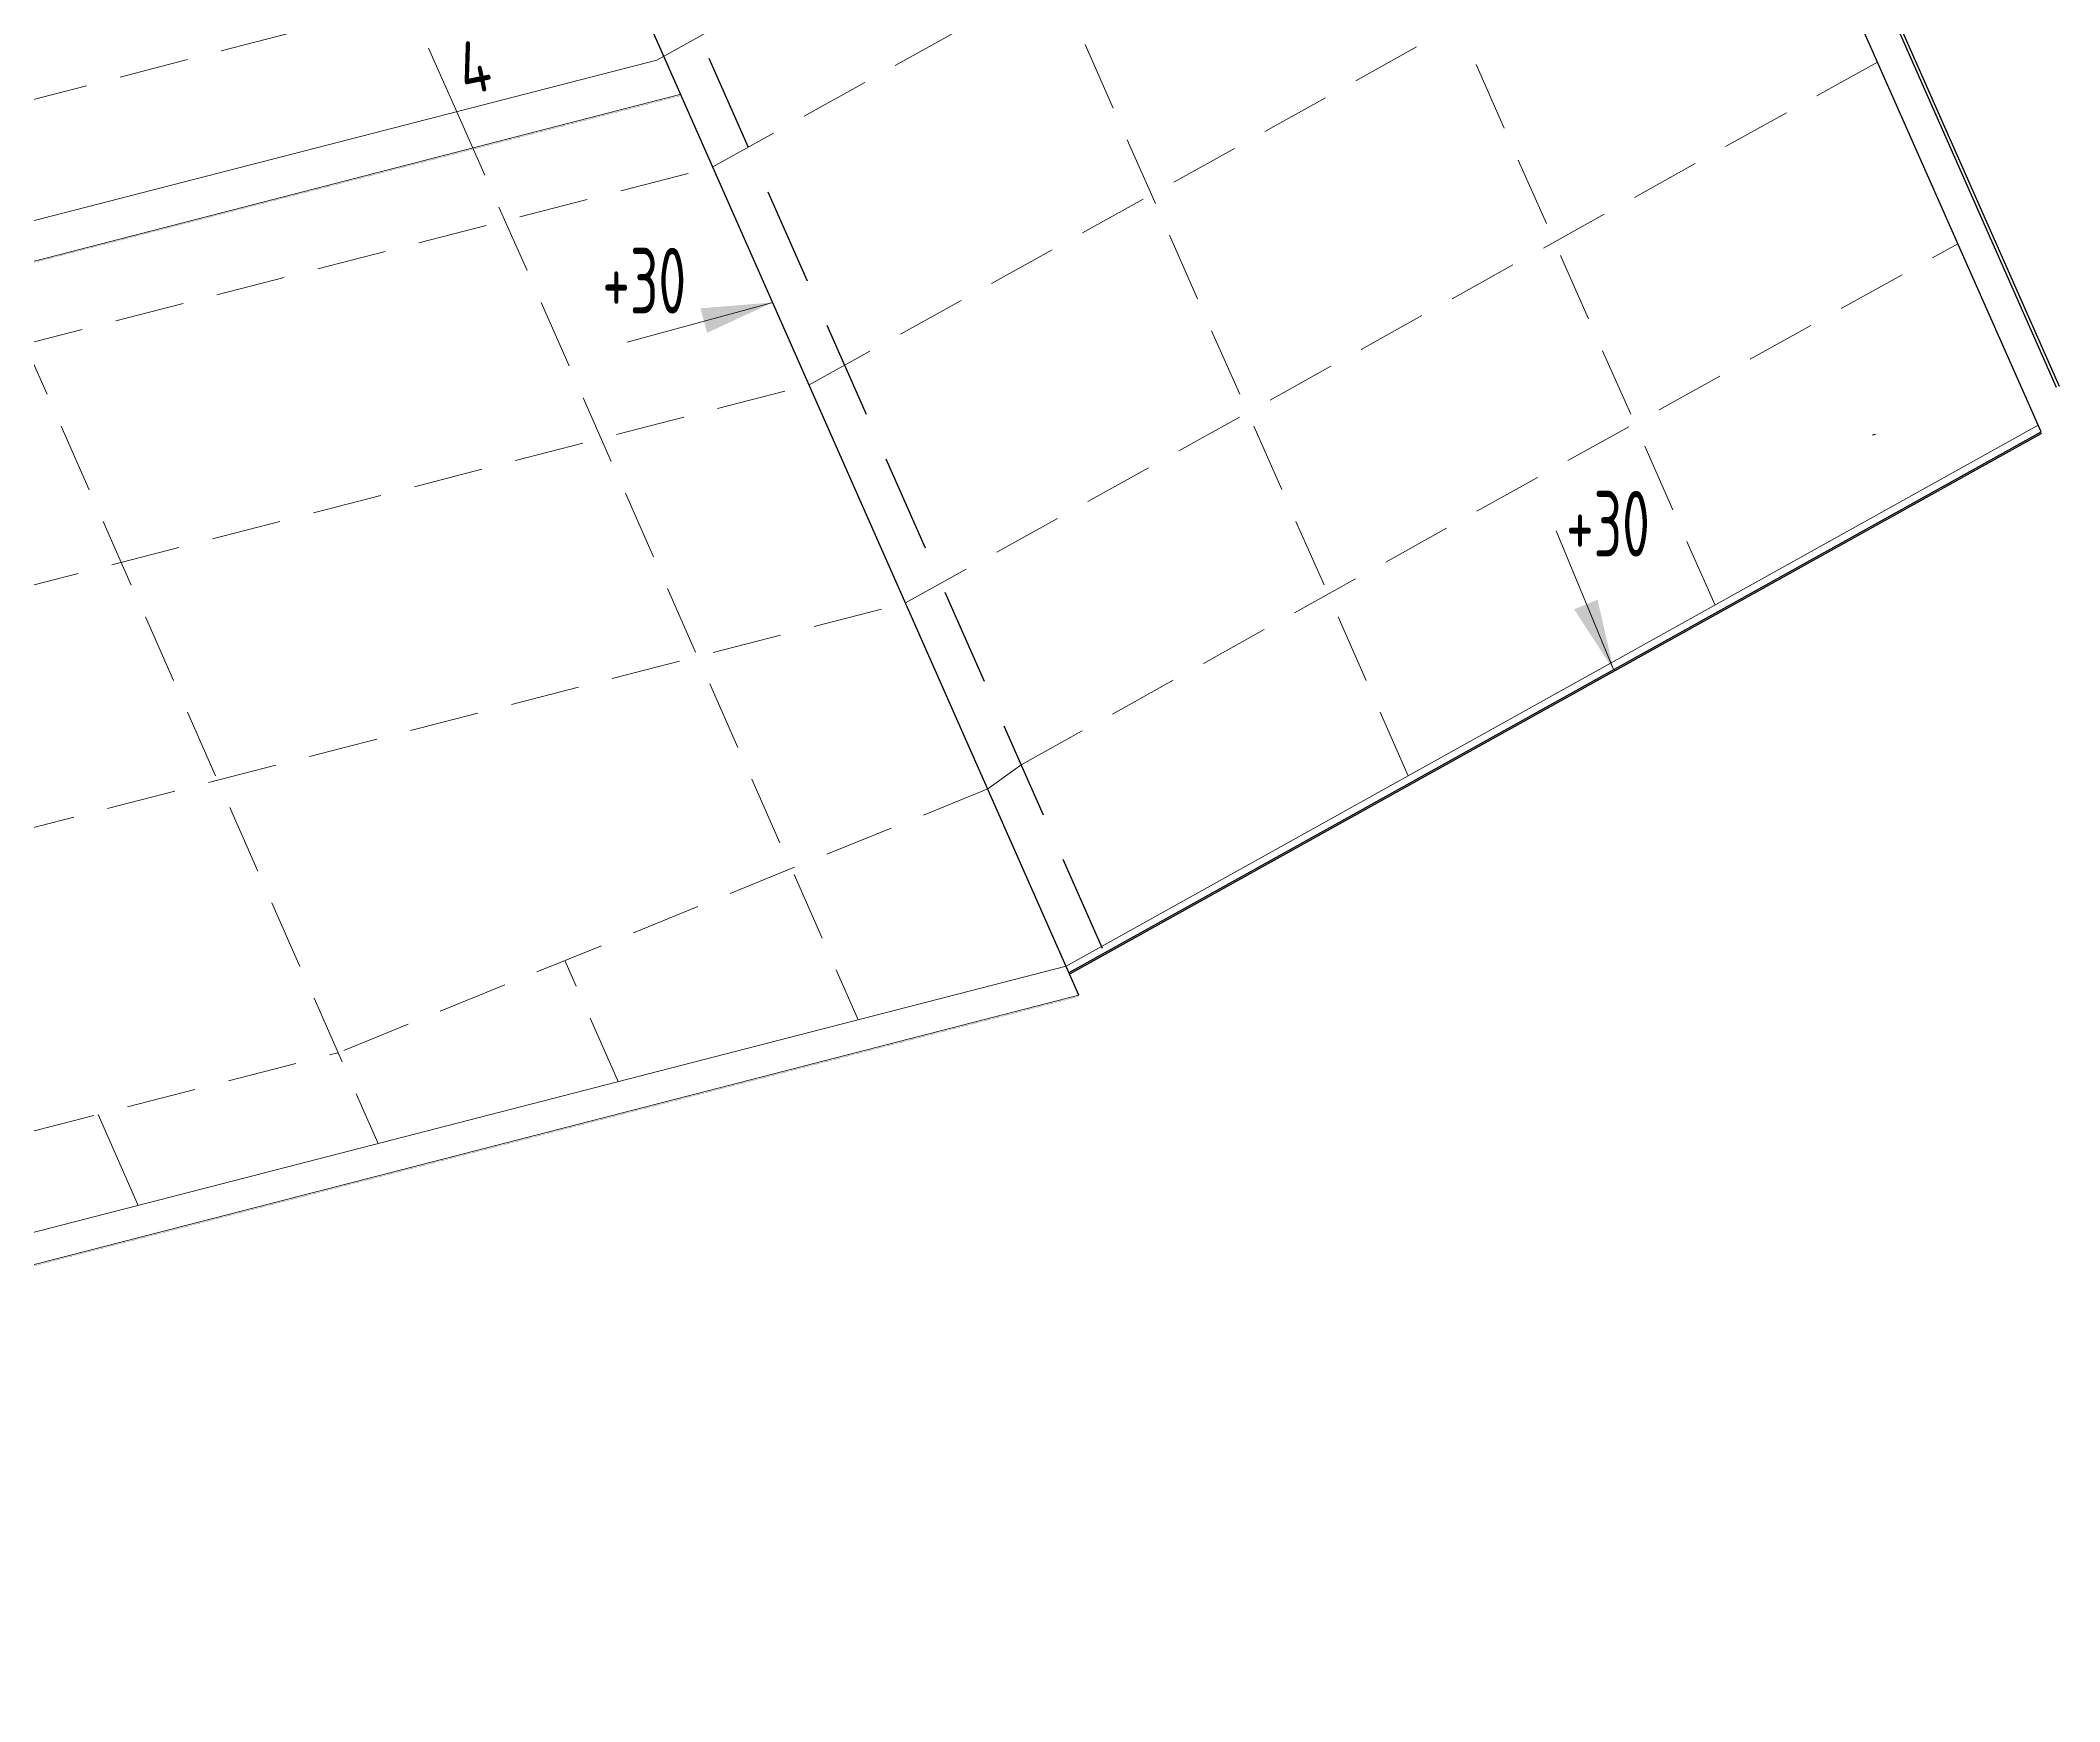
# Model space of a CAD drawing. Header units: millimetres. Extents: x 149544 to 197467, y -3118 to 25363.
# Drawn here: x 195524 to 197368, y 7266 to 8783 of the extents above; entities that cross this region are included whole.
import ezdxf

# ---------------------------------------------------------------- set-up
doc = ezdxf.new("R2010")
doc.units = ezdxf.units.MM
doc.header["$MEASUREMENT"] = 0
for name, pattern in [('K5LT32774', [0]), ('K5LT32778', [0]), ('K5LT32780', [0]), ('K5LT32788', [0]), ('K5LT32803', [95.25, 63.5, -31.75]), ('K5LT32806', [133.350002, 88.900002, -44.450001]), ('K5LT32807', [0])]:
    doc.linetypes.add(name, pattern=pattern)
doc.styles.add('KTEXTSTYLE', font='GOST_AU.SHX', dxfattribs={"width": 0.96, "height": 5})

msp = doc.modelspace()

# ---------------------------------------------------------------- hatches: boundary and pattern name
for points in [[(196126.8, 8538.4), (196132.9, 8516), (196192.9, 8543.7)], [(196925, 8263.4), (196946.4, 8272.2), (196961.1, 8207.8)]]:
    msp.add_hatch(color=0).paths.add_polyline_path(points)

# ---------------------------------------------------------------- linework, layer by layer
at = {"color": 0, "linetype": 'K5LT32788'}
for p, q in [((197365.6, 8466.1), (196626.6, 10137.6)), ((197368.5, 8466.9), (196629.5, 10138.4)), ((197351.5, 8425.6), (196612.5, 10097.1)), ((196472.6, 7910.9), (195715.7, 9623.1)), ((196463.7, 7931.7), (197351.5, 8425.6)), ((196464.2, 7930.4), (197352.2, 8424.4)), ((197197.5, 8422.8), (197200.4, 8423.5))]:
    msp.add_line(p, q, dxfattribs=at)
at = {"color": 0, "linetype": 'K5LT32803', "lineweight": 18}
for p, q in [((197053.7, 8267.3), (196336.2, 9890.2)), ((196773.5, 8111.4), (196048.5, 9751.4)), ((195904.2, 8718), (195537.4, 9547.6)), ((196138.2, 8667.5), (197026.2, 9161.5)), ((196226.2, 8468.4), (197114.2, 8962.4)), ((191999.5, 7822.3), (196050.2, 8866.6)), ((196314.2, 8269.3), (197202.2, 8763.3)), ((195904.2, 8718), (196270.9, 7888.5)), ((192087.9, 7623.3), (196138.2, 8667.5)), ((195465.7, 8605), (195832.4, 7775.5)), ((196419.9, 8121.4), (197275.5, 8597.4)), ((192176.3, 7424.3), (196226.2, 8468.4)), ((192264.7, 7225.3), (196314.2, 8269.3)), ((196051.7, 7832), (196002.8, 7942.5)), ((192375.2, 6976.5), (195795.7, 7858.4))]:
    msp.add_line(p, q, dxfattribs=at)
at = {"color": 0, "linetype": 'K5LT32806'}
msp.add_line((196494.2, 7953.5), (195760.7, 9612.6), dxfattribs=at)
at = {"color": 0, "linetype": 'K5LT32778', "lineweight": 18}
for q in [(196974.8, 9259.2), (192043.7, 7722.8)]:
    msp.add_line((196086.9, 8765.1), q, dxfattribs=at)
at = {"color": 0, "linetype": 'K5LT32774', "lineweight": 18}
for p, q in [((192058.5, 7689.6), (196108.1, 8733.6)), ((196460.9, 7937.5), (197348.9, 8431.5)), ((192412, 6893.6), (196460.9, 7937.5)), ((192423.8, 6867.1), (196472.6, 7910.9))]:
    msp.add_line(p, q, dxfattribs=at)
at = {"color": 0, "linetype": 'K5LT32807', "lineweight": 18}
for p, q in [((196192.9, 8543.7), (196059.9, 8507.6)), ((196961.1, 8207.8), (196908.7, 8335.2))]:
    msp.add_line(p, q, dxfattribs=at)
at = {"color": 0, "linetype": 'K5LT32780', "lineweight": 18}
msp.add_line((195576.5, 7801.9), (195613.2, 7718.9), dxfattribs=at)
at = {"color": 0, "linetype": 'K5LT32788', "const_width": 0.18}
for points in [[(196108.1, 8733.6), (193361, 8025.4), (193360.6, 8024.2), (196107.7, 8732.4)], [(193361, 8025.4), (196108.1, 8733.6), (196107.7, 8732.4), (193360.6, 8024.2)], [(193724.8, 7202.5), (196472.6, 7910.9), (196472.2, 7909.7), (193724.4, 7201.3)]]:
    msp.add_lwpolyline(points, dxfattribs=at)
at = {"color": 0, "linetype": 'K5LT32803', "lineweight": 18}
msp.add_lwpolyline([(196419.9, 8121.4), (196389.3, 8099.4), (195795.7, 7858.4)], dxfattribs=at)

# ---------------------------------------------------------------- texts
at = {"color": 0, "insert": (195901.6, 8779.6), "char_height": 2.5, "attachment_point": 1, "rotation": 11.7008, "style": 'KTEXTSTYLE'}
msp.add_mtext('{\\H19.2x;\\W0.965;\\C6;4}', dxfattribs=at)
at = {"color": 0, "char_height": 2.5, "attachment_point": 1, "style": 'KTEXTSTYLE'}
for insert in [(196037.2, 8593.6), (196917.6, 8371.6)]:
    msp.add_mtext('\\H3.5;\\W0.965;\\Q15;\\Q0;\\W0.765;\\H60.00;{\\c16711935;+30}', dxfattribs=dict(at, insert=insert))

doc.saveas('drawing.dxf')
